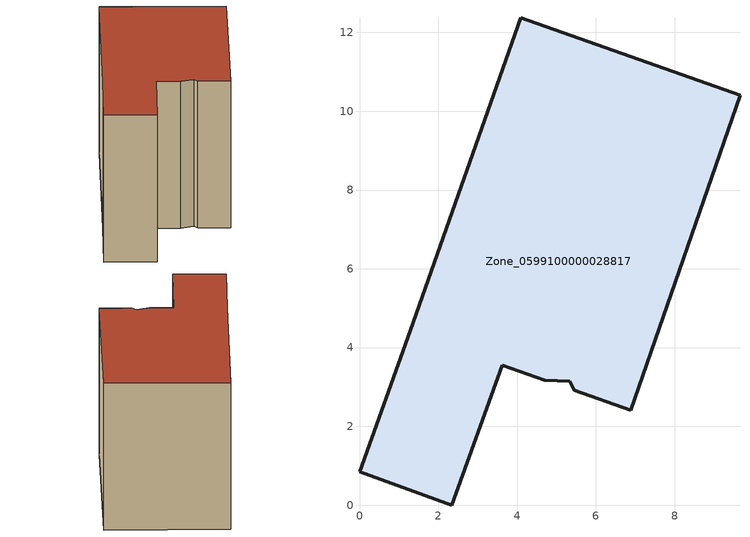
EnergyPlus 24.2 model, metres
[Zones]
Zone_0599100000028817
 floor ground (C_G): 5.45,2.91 5.34,3.14 4.7,3.17 3.63,3.55 2.34,0 0,0.85 1.29,4.43 4.09,12.37 9.66,10.4 6.89,2.41 z0.59
 wall outside (C_F): 2.34,0 3.63,3.55 4.7,3.17 5.34,3.14 5.45,2.91 6.89,2.41 9.66,10.4 4.09,12.37 1.29,4.43 0,0.85 2.34,0 z0.59:8.08
 roof outside (C_R): 5.34,3.14 5.45,2.91 6.89,2.41 9.66,10.4 4.09,12.37 1.29,4.43 0,0.85 2.34,0 3.63,3.55 4.7,3.17 z8.08
[BUILDING]
Pand.0599100000028817: North Axis=0; Terrain=City; Loads Convergence Tolerance Value=0.04; Temperature Convergence Tolerance Value=0.4; Solar Distribution=FullExterior; Maximum Number of Warmup Days=25; Minimum Number of Warmup Days=1
[Site:Location]
Rotterdam.The.Hague.AP_ZH_NLD Design_Conditions: Latitude=51.96; Longitude=4.45; Time Zone=1; Elevation=-4.5
[SITE:GROUNDTEMPERATURE:BUILDINGSURFACE]
18, 18, 18, 18, 18, 18, 18, 18, 18, 18, 18, 18
[MATERIAL] Thermal Absorptance=0.9; Solar Absorptance=0.7; Visible Absorptance=0.7
Name | Roughness | Thickness | Conductivity | Density | Specific Heat
G.TI.1965-1974 | MediumSmooth | 0.15 | 0.882353 | 540 | 1210
F.TI.1965-1974 | Rough | 0.3 | 0.697674 | 1920 | 840
R.TI.1965-1974 | MediumRough | 0.2 | 0.232558 | 1500 | 1000
[CONSTRUCTION]
C_G: G.TI.1965-1974
C_F: F.TI.1965-1974
C_R: R.TI.1965-1974
[ZONE]
Zone_0599100000028817: Type=1; Multiplier=1; Ceiling Height=Autocalculate; Volume=Autocalculate; Floor Area=autocalculate; Part of Total Floor Area=Yes
[ZONEINFILTRATION:DESIGNFLOWRATE]
Infil_Zone_0599100000028817: Zone or ZoneList or Space or SpaceList=Zone_0599100000028817; Schedule=AlwaysOn; Design Flow Rate Calculation Method=Flow/Area; Flow Rate per Floor Area=0.003; Constant Term Coefficient=1; Temperature Term Coefficient=0; Velocity Term Coefficient=0; Velocity Squared Term Coefficient=0
[HVACTEMPLATE:ZONE:IDEALLOADSAIRSYSTEM]
Zone_0599100000028817: Maximum Heating Supply Air Temperature=50; Minimum Cooling Supply Air Temperature=13; Maximum Heating Supply Air Humidity Ratio=0.0156; Minimum Cooling Supply Air Humidity Ratio=0.0077; Heating Limit=NoLimit; Cooling Limit=NoLimit; Dehumidification Control Type=ConstantSensibleHeatRatio; Cooling Sensible Heat Ratio=0.7; Dehumidification Setpoint=60; Humidification Control Type=None; Humidification Setpoint=30; Outdoor Air Method=None; Outdoor Air Flow Rate per Person=0.00944; Outdoor Air Flow Rate per Zone Floor Area=0; Outdoor Air Flow Rate per Zone=0; Demand Controlled Ventilation Type=None; Outdoor Air Economizer Type=NoEconomizer; Heat Recovery Type=None; Sensible Heat Recovery Effectiveness=0.7; Latent Heat Recovery Effectiveness=0.65
[ZONECONTROL:THERMOSTAT]
ThermostatControl_Zone_0599100000028817: Zone or ZoneList=Zone_0599100000028817; Control Type Schedule=DualSetpointControlType; Control 1=Thermostat_Zone_0599100000028817; Temperature Difference Between Cutout And Setpoint=0
[THERMOSTATSETPOINT:DUALSETPOINT]
Thermostat_Zone_0599100000028817: Heating Setpoint Temperature Schedule=HeatingSetpoint_Zone_0599100000028817; Cooling Setpoint Temperature Schedule=CoolingSetpoint_Zone_0599100000028817
[SCHEDULE:COMPACT]
HeatingSetpoint_Zone_0599100000028817: Through: 12/31, For: AllDays, Until: 24:00, 21
CoolingSetpoint_Zone_0599100000028817: Through: 12/31, For: AllDays, Until: 24:00, 24
DualSetpointControlType: Through: 12/31, For: AllDays, Until: 24:00, 4
AlwaysOn: Through: 12/31, For: AllDays, Until: 24:00, 1
